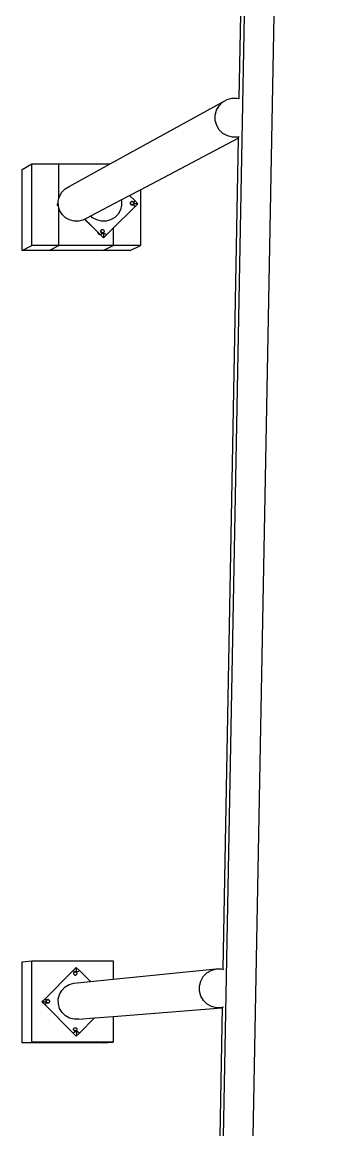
# Model space of a CAD drawing. Header units: inches. Extents: x -614 to 848, y -1045 to 1103.
# Drawn here: x 425.8 to 498.4, y 7.9 to 281.6 of the extents above; entities that cross this region are included whole.
import ezdxf

# ---------------------------------------------------------------- set-up
doc = ezdxf.new("R2010")
doc.units = ezdxf.units.IN
doc.header["$MEASUREMENT"] = 0

msp = doc.modelspace()

# ---------------------------------------------------------------- linework, layer by layer
for p, q in [((460.44086, -811.49995), (494.25119, 1015.55191)), ((474.61717, -431.30695), (498.36482, 832.66782)), ((483.17941, 470.75521), (479.33826, 262.73238)), ((476.4087, 262.48046), (477.6356, 262.82561)), ((477.6356, 262.82561), (478.91002, 262.84145)), ((478.91002, 262.84145), (479.33826, 262.73238)), ((447.51389, 246.56068), (476.4087, 262.48046)), ((473.79949, 259.80558), (474.42299, 260.91718)), ((474.42299, 260.91718), (475.31294, 261.82953)), ((475.31294, 261.82953), (476.4087, 262.48046)), ((479.33826, 262.73238), (479.43537, 262.70765)), ((473.48495, 258.57049), (473.79949, 259.80558)), ((473.50079, 257.29607), (473.48495, 258.57049)), ((473.84593, 256.06917), (473.50079, 257.29607)), ((474.49686, 254.97341), (473.84593, 256.06917)), ((475.40921, 254.08345), (474.49686, 254.97341)), ((454.99992, 240.1742), (479.15717, 252.92573)), ((479.15717, 252.92573), (475.36452, 47.52969)), ((476.52081, 253.45996), (475.40921, 254.08345)), ((477.75591, 253.14542), (476.52081, 253.45996)), ((479.03033, 253.16126), (477.75591, 253.14542)), ((479.43537, 253.2752), (479.03033, 253.16126)), ((479.16095, 253.13023), (479.15717, 252.92573)), ((425.7605, 245.18659), (428.14658, 246.56068)), ((428.14658, 226.42067), (428.14658, 246.56068)), ((428.14658, 246.56068), (434.85991, 246.56068)), ((434.85991, 246.56068), (447.51389, 246.56068)), ((434.85991, 238.01574), (434.85991, 246.56068)), ((437.3849, 240.98005), (447.51389, 246.56068)), ((425.7605, 225.15882), (425.7605, 245.18659)), ((436.3789, 240.38244), (437.3849, 240.98005)), ((434.85991, 238.01574), (434.98942, 238.52427)), ((434.98942, 238.52427), (435.56185, 239.54482)), ((435.56185, 239.54482), (436.3789, 240.38244)), ((450.26276, 237.67366), (452.31503, 238.75696)), ((452.31503, 238.75696), (454.99992, 240.1742)), ((452.31503, 238.75696), (453.59854, 237.47346)), ((454.99992, 240.1742), (454.99992, 226.42067)), ((434.45562, 236.59901), (434.44136, 236.49068)), ((434.44136, 236.49068), (434.45562, 236.38234)), ((434.49743, 236.69995), (434.45562, 236.59901)), ((434.45562, 236.38234), (434.49743, 236.2814)), ((434.56395, 236.78664), (434.49743, 236.69995)), ((434.49743, 236.2814), (434.56395, 236.19471)), ((434.65064, 236.85316), (434.56395, 236.78664)), ((434.56395, 236.19471), (434.65064, 236.12819)), ((434.70703, 236.87652), (434.65064, 236.85316)), ((434.65064, 236.12819), (434.75158, 236.08638)), ((434.70064, 237.39035), (434.85991, 238.01574)), ((434.71519, 236.22032), (434.70064, 237.39035)), ((434.85991, 235.70584), (434.71519, 236.22032)), ((434.75158, 236.08638), (434.75291, 236.0862)), ((434.85991, 226.42067), (434.85991, 235.70584)), ((435.03206, 235.09392), (434.85991, 235.70584)), ((442.74521, 233.70548), (450.26276, 237.67366)), ((453.59854, 235.97976), (448.28659, 230.66781)), ((450.32593, 236.33077), (450.03715, 235.19685)), ((450.26276, 237.67366), (450.31139, 237.5008)), ((450.31139, 237.5008), (450.32593, 236.33077)), ((452.51118, 236.94644), (452.49689, 236.83794)), ((452.49689, 236.83794), (452.51118, 236.72945)), ((452.55305, 237.04754), (452.51118, 236.94644)), ((452.51118, 236.83794), (452.52497, 236.94274)), ((452.52497, 236.73315), (452.51118, 236.83794)), ((452.51118, 236.72945), (452.55305, 236.62835)), ((452.52497, 236.94274), (452.56542, 237.0404)), ((452.56542, 236.63549), (452.52497, 236.73315)), ((452.54645, 236.85641), (452.56025, 236.96121)), ((452.56025, 236.7516), (452.54645, 236.85641)), ((452.61967, 237.13435), (452.55305, 237.04754)), ((452.55305, 236.62835), (452.6109, 236.55296)), ((452.56025, 236.96121), (452.60071, 237.05888)), ((452.60071, 236.65394), (452.56025, 236.7516)), ((452.56542, 237.0404), (452.62977, 237.12425)), ((452.621, 236.56306), (452.56542, 236.63549)), ((452.60071, 237.05888), (452.64171, 237.11231)), ((452.64897, 236.59103), (452.60071, 236.65394)), ((452.69639, 237.21107), (452.60957, 237.14445)), ((452.60957, 237.14445), (452.62977, 237.12425)), ((452.6109, 236.55296), (452.60957, 236.55163)), ((452.60957, 236.55163), (452.61529, 236.54725)), ((452.621, 236.56306), (452.6109, 236.55296)), ((452.6109, 236.55296), (452.61529, 236.54725)), ((452.61529, 236.54725), (452.69639, 236.48501)), ((452.61529, 236.54725), (452.61967, 236.54153)), ((452.61967, 236.54153), (452.70649, 236.47491)), ((452.64897, 236.59103), (452.621, 236.56306)), ((452.62977, 236.55163), (452.621, 236.56306)), ((452.62977, 237.12425), (452.71363, 237.1886)), ((452.62977, 237.12425), (452.64171, 237.11231)), ((452.71363, 236.48728), (452.62977, 236.55163)), ((452.64171, 237.11231), (452.66506, 237.14274)), ((452.66506, 236.57007), (452.64897, 236.59103)), ((452.66506, 237.14274), (452.73796, 237.19868)), ((452.74892, 236.50572), (452.66506, 236.57007)), ((452.79749, 237.25295), (452.69639, 237.21107)), ((452.69639, 236.48501), (452.79749, 236.44314)), ((452.70649, 236.47491), (452.80759, 236.43304)), ((452.71363, 237.1886), (452.74892, 237.20709)), ((452.71363, 237.1886), (452.73796, 237.19868)), ((452.81129, 236.44683), (452.71363, 236.48728)), ((452.73796, 237.19868), (452.74892, 237.20709)), ((452.74892, 237.20709), (452.84659, 237.24755)), ((452.84659, 236.46527), (452.74892, 236.50572)), ((452.90598, 237.26723), (452.79749, 237.25295)), ((452.79749, 236.44314), (452.90598, 236.42885)), ((452.80759, 236.43304), (452.91608, 236.41875)), ((452.91608, 236.43304), (452.81129, 236.44683)), ((452.84659, 237.24755), (452.95105, 237.2613)), ((452.95139, 236.45147), (452.84659, 236.46527)), ((452.95105, 237.2613), (452.90598, 237.26723)), ((452.90598, 236.42885), (452.91608, 236.43018)), ((452.91608, 236.43304), (452.91608, 236.45612)), ((453.02088, 236.44683), (452.91608, 236.43304)), ((452.91608, 236.43018), (453.01448, 236.44314)), ((452.91608, 236.43018), (452.91608, 236.43304)), ((452.91608, 236.41875), (453.02458, 236.43304)), ((452.91608, 236.41875), (452.91608, 236.43018)), ((452.95105, 237.2613), (453.0562, 237.24755)), ((453.0562, 236.46527), (452.95139, 236.45147)), ((453.01448, 236.44314), (453.02088, 236.44683)), ((453.11558, 236.48501), (453.02088, 236.44683)), ((453.02458, 236.43304), (453.12568, 236.47491)), ((453.0562, 237.24755), (453.15386, 237.20709)), ((453.12931, 236.49555), (453.0562, 236.46527)), ((453.11854, 236.48728), (453.11558, 236.48501)), ((453.11854, 236.48728), (453.15386, 236.50572)), ((453.11854, 236.48728), (453.12931, 236.49555)), ((453.12568, 236.47491), (453.21249, 236.54153)), ((453.15386, 236.50572), (453.12931, 236.49555)), ((453.15386, 237.20709), (453.23773, 237.14274)), ((453.23773, 236.57007), (453.15386, 236.50572)), ((453.21249, 236.54153), (453.22963, 236.56386)), ((453.23773, 237.14274), (453.30208, 237.05888)), ((453.29924, 236.65024), (453.23773, 236.57007)), ((453.30208, 236.65394), (453.29924, 236.65024)), ((453.29924, 236.65024), (453.32517, 236.45324)), ((453.30208, 237.05888), (453.32582, 237.00155)), ((453.34253, 236.7516), (453.30208, 236.65394)), ((453.32517, 236.45324), (453.43069, 236.1985)), ((453.43069, 237.25471), (453.32582, 237.00155)), ((453.32582, 237.00155), (453.34253, 236.96121)), ((454.34539, 236.72661), (453.33218, 236.72661)), ((453.34253, 236.96121), (453.35633, 236.85641)), ((453.35633, 236.85641), (453.34253, 236.7516)), ((453.59854, 237.47346), (453.43069, 237.25471)), ((453.43069, 236.1985), (453.59854, 235.97976)), ((453.59854, 237.47346), (454.34539, 236.72661)), ((454.34539, 236.72661), (453.59854, 235.97976)), ((435.62967, 234.08791), (435.03206, 235.09392)), ((436.46729, 233.27086), (435.62967, 234.08791)), ((437.48783, 232.69844), (436.46729, 233.27086)), ((438.62176, 232.40966), (437.48783, 232.69844)), ((440.91819, 232.74107), (439.79179, 232.4242)), ((440.91819, 232.74107), (441.21045, 232.89535)), ((441.21045, 232.89535), (441.22713, 232.90415)), ((444.51449, 229.59131), (441.21045, 232.89535)), ((441.22713, 232.90415), (442.74521, 233.70548)), ((445.12818, 229.0031), (441.22713, 232.90415)), ((443.19077, 233.27086), (442.74521, 233.70548)), ((444.21131, 232.69844), (443.19077, 233.27086)), ((445.34524, 232.40966), (444.21131, 232.69844)), ((447.64167, 232.74107), (446.51527, 232.4242)), ((448.64767, 233.33868), (447.64167, 232.74107)), ((449.46473, 234.1763), (448.64767, 233.33868)), ((450.03715, 235.19685), (449.46473, 234.1763)), ((439.79179, 232.4242), (438.62176, 232.40966)), ((445.19736, 230.02295), (445.18308, 229.91445)), ((445.23924, 230.12405), (445.19736, 230.02295)), ((445.19736, 229.91445), (445.21116, 230.01925)), ((445.21116, 230.01925), (445.25161, 230.11691)), ((445.23207, 229.93238), (445.24587, 230.03718)), ((445.30585, 230.21086), (445.23924, 230.12405)), ((445.24587, 230.03718), (445.28632, 230.13485)), ((445.25161, 230.11691), (445.31595, 230.20076)), ((445.28632, 230.13485), (445.35067, 230.21871)), ((445.31595, 230.20076), (445.39981, 230.26511)), ((446.51527, 232.4242), (445.34524, 232.40966)), ((445.35067, 230.21871), (445.42443, 230.27531)), ((445.39981, 230.26511), (445.43454, 230.28306)), ((445.39981, 230.26511), (445.42443, 230.27531)), ((445.42443, 230.27531), (445.43454, 230.28306)), ((445.43454, 230.28306), (445.5322, 230.32352)), ((445.5322, 230.32352), (445.63701, 230.33731)), ((445.63701, 230.33731), (445.74181, 230.32352)), ((445.74181, 230.32352), (445.83947, 230.28306)), ((445.83947, 230.28306), (445.92334, 230.21871)), ((445.92334, 230.21871), (445.98769, 230.13485)), ((445.98769, 230.13485), (446.02815, 230.03718)), ((446.02815, 230.03718), (446.04194, 229.93238)), ((448.28659, 230.66781), (446.62188, 229.0031)), ((448.28659, 230.66781), (448.28659, 226.42067)), ((444.51449, 229.59131), (444.51136, 229.56755)), ((444.52562, 229.45922), (444.51136, 229.56755)), ((444.95368, 229.15212), (444.51449, 229.59131)), ((444.52562, 229.45922), (444.56744, 229.35827)), ((444.56744, 229.35827), (444.63396, 229.27158)), ((444.63396, 229.27158), (444.72064, 229.20507)), ((444.72064, 229.20507), (444.82159, 229.16325)), ((444.82159, 229.16325), (444.92992, 229.14899)), ((444.92992, 229.14899), (444.95368, 229.15212)), ((445.11136, 228.99444), (444.95368, 229.15212)), ((445.11136, 228.99444), (445.12818, 229.0031)), ((445.85818, 228.24762), (445.11136, 228.99444)), ((445.34692, 229.17095), (445.12818, 229.0031)), ((445.87503, 228.25625), (445.12818, 229.0031)), ((445.18308, 229.91445), (445.19736, 229.80596)), ((445.21116, 229.80966), (445.19736, 229.91445)), ((445.19736, 229.80596), (445.23924, 229.70486)), ((445.25161, 229.712), (445.21116, 229.80966)), ((445.24587, 229.82757), (445.23207, 229.93238)), ((445.23924, 229.70486), (445.30585, 229.61804)), ((445.28632, 229.72991), (445.24587, 229.82757)), ((445.31595, 229.62814), (445.25161, 229.712)), ((445.35067, 229.64604), (445.28632, 229.72991)), ((445.30585, 229.61804), (445.39267, 229.55142)), ((445.39981, 229.56379), (445.31595, 229.62814)), ((445.60166, 229.27646), (445.34692, 229.17095)), ((445.43454, 229.58169), (445.35067, 229.64604)), ((445.39267, 229.55142), (445.49377, 229.50955)), ((445.49747, 229.52334), (445.39981, 229.56379)), ((445.5322, 229.54124), (445.43454, 229.58169)), ((445.49377, 229.50955), (445.60227, 229.49526)), ((445.60227, 229.50955), (445.49747, 229.52334)), ((445.63701, 229.52744), (445.5322, 229.54124)), ((445.87503, 229.31245), (445.60166, 229.27646)), ((445.60227, 229.50955), (445.60227, 229.53201)), ((445.70706, 229.52334), (445.60227, 229.50955)), ((445.60227, 229.49526), (445.71076, 229.50955)), ((445.60227, 229.49526), (445.60227, 229.50955)), ((445.74181, 229.54124), (445.63701, 229.52744)), ((445.80472, 229.56379), (445.70706, 229.52334)), ((445.71076, 229.50955), (445.81186, 229.55142)), ((445.81463, 229.5714), (445.74181, 229.54124)), ((445.80472, 229.56379), (445.83947, 229.58169)), ((445.81463, 229.5714), (445.80472, 229.56379)), ((445.81186, 229.55142), (445.89868, 229.61804)), ((445.83947, 229.58169), (445.81463, 229.5714)), ((445.91562, 229.64012), (445.83947, 229.58169)), ((445.85818, 228.24762), (445.87503, 228.25625)), ((446.14839, 229.27646), (445.87503, 229.31245)), ((446.62188, 229.0031), (445.87503, 228.25625)), ((445.89868, 229.61804), (445.91562, 229.64012)), ((445.89868, 229.61804), (445.89868, 228.25625)), ((445.92334, 229.64604), (445.91562, 229.64012)), ((445.98769, 229.72991), (445.92334, 229.64604)), ((446.02815, 229.82757), (445.98769, 229.72991)), ((446.04194, 229.93238), (446.02815, 229.82757)), ((446.40313, 229.17095), (446.14839, 229.27646)), ((446.62188, 229.0031), (446.40313, 229.17095)), ((425.7605, 225.15882), (428.14658, 226.42067)), ((432.43642, 225.15882), (425.7605, 225.15882)), ((434.85991, 226.42067), (428.14658, 226.42067)), ((432.43642, 225.15882), (434.85991, 226.42067)), ((445.78827, 225.15882), (432.43642, 225.15882)), ((448.28659, 226.42067), (434.85991, 226.42067)), ((445.78827, 225.15882), (448.28659, 226.42067)), ((452.46419, 225.15882), (445.78827, 225.15882)), ((454.99992, 226.42067), (448.28659, 226.42067)), ((452.46419, 225.15882), (454.99992, 226.42067)), ((425.7605, 49.35951), (428.14658, 49.63614)), ((425.7605, 29.33174), (425.7605, 49.35951)), ((428.14658, 49.63614), (448.28659, 49.63614)), ((428.14658, 29.49613), (428.14658, 49.63614)), ((448.28659, 49.63614), (448.28659, 45.05731)), ((431.41173, 40.24981), (438.38813, 47.22621)), ((431.42803, 40.25133), (438.39649, 47.21979)), ((438.38813, 47.22621), (439.13495, 47.97303)), ((438.38813, 47.22621), (438.4047, 47.228)), ((438.38813, 47.22621), (438.39649, 47.21979)), ((438.39649, 47.21979), (438.4047, 47.228)), ((438.4047, 47.228), (439.14234, 47.96564)), ((438.4047, 47.228), (438.62344, 47.06015)), ((438.47388, 46.62223), (438.45959, 46.51373)), ((438.48398, 46.61213), (438.46969, 46.50363)), ((438.51576, 46.72333), (438.47388, 46.62223)), ((438.52586, 46.71323), (438.48398, 46.61213)), ((438.48398, 46.50363), (438.49778, 46.60843)), ((438.49778, 46.60843), (438.53823, 46.70609)), ((438.58237, 46.81015), (438.51576, 46.72333)), ((438.51816, 46.50726), (438.53196, 46.61207)), ((438.59247, 46.80005), (438.52586, 46.71323)), ((438.53196, 46.61207), (438.57241, 46.70973)), ((438.53823, 46.70609), (438.60257, 46.78995)), ((438.57241, 46.70973), (438.62034, 46.77218)), ((438.66919, 46.87676), (438.58237, 46.81015)), ((438.60257, 46.78995), (438.68643, 46.85429)), ((438.60257, 46.78995), (438.62034, 46.77218)), ((438.62034, 46.77218), (438.63677, 46.79359)), ((438.62344, 47.06015), (438.87818, 46.95463)), ((438.63677, 46.79359), (438.72063, 46.85795)), ((438.77029, 46.91864), (438.66919, 46.87676)), ((438.68643, 46.85429), (438.78409, 46.89474)), ((438.72063, 46.85795), (438.81829, 46.8984)), ((438.87878, 46.93292), (438.77029, 46.91864)), ((438.78409, 46.89474), (438.81829, 46.8984)), ((438.81829, 46.8984), (438.88888, 46.90854)), ((438.87818, 46.95463), (439.15155, 46.91864)), ((438.98728, 46.91864), (438.87878, 46.93292)), ((438.88888, 46.90854), (438.8921, 46.90812)), ((438.8921, 46.90812), (438.9231, 46.9122)), ((438.9231, 46.9122), (439.02791, 46.8984)), ((439.08838, 46.87676), (438.98728, 46.91864)), ((439.02791, 46.8984), (439.09804, 46.86935)), ((439.09804, 46.86935), (439.08838, 46.87676)), ((439.09804, 46.86935), (439.12557, 46.85795)), ((439.12557, 46.85795), (439.20943, 46.79359)), ((439.13495, 47.97303), (439.15155, 47.97485)), ((439.13495, 47.97303), (439.14234, 47.96564)), ((439.14234, 47.96564), (439.15155, 47.97485)), ((439.15155, 47.97485), (439.8984, 47.228)), ((439.15155, 47.97485), (439.15155, 46.9243)), ((439.15155, 46.91864), (439.42491, 46.95463)), ((439.20943, 46.79359), (439.27379, 46.70973)), ((439.27379, 46.70973), (439.31424, 46.61207)), ((439.31424, 46.61207), (439.32804, 46.50726)), ((439.42491, 46.95463), (439.67965, 47.06015)), ((439.67965, 47.06015), (439.8984, 47.228)), ((439.8984, 47.228), (442.63693, 44.48946)), ((448.28659, 45.05731), (473.71232, 47.61285)), ((470.52609, 45.72011), (471.40874, 46.62496)), ((471.40874, 46.62496), (472.4955, 47.27054)), ((472.4955, 47.27054), (473.71232, 47.61285)), ((473.71232, 47.61285), (474.97627, 47.62856)), ((474.97627, 47.62856), (475.36452, 47.52969)), ((475.36452, 47.52969), (475.49731, 47.49587)), ((437.3849, 43.75793), (438.5113, 44.0748)), ((438.45959, 46.51373), (438.47388, 46.40524)), ((438.46969, 46.50363), (438.48398, 46.39514)), ((438.47388, 46.40524), (438.51576, 46.30414)), ((438.49778, 46.39884), (438.48398, 46.50363)), ((438.48398, 46.39514), (438.52586, 46.29404)), ((438.53823, 46.30118), (438.49778, 46.39884)), ((438.5113, 44.0748), (442.63693, 44.48946)), ((438.51576, 46.30414), (438.58237, 46.21732)), ((438.53196, 46.40245), (438.51816, 46.50726)), ((438.52586, 46.29404), (438.5837, 46.21865)), ((438.57241, 46.30479), (438.53196, 46.40245)), ((438.5938, 46.22875), (438.53823, 46.30118)), ((438.61471, 46.24966), (438.57241, 46.30479)), ((438.5938, 46.22875), (438.58237, 46.21732)), ((438.5837, 46.21865), (438.58809, 46.21294)), ((438.58809, 46.21294), (438.59247, 46.20722)), ((438.59247, 46.20722), (438.67929, 46.14061)), ((438.5938, 46.22875), (438.61471, 46.24966)), ((438.60257, 46.21732), (438.5938, 46.22875)), ((438.68643, 46.15298), (438.60257, 46.21732)), ((438.63677, 46.22093), (438.61471, 46.24966)), ((438.72063, 46.15657), (438.63677, 46.22093)), ((438.67929, 46.14061), (438.78039, 46.09873)), ((438.78409, 46.11252), (438.68643, 46.15298)), ((438.81829, 46.11612), (438.72063, 46.15657)), ((438.78039, 46.09873), (438.88888, 46.08444)), ((438.88888, 46.09873), (438.78409, 46.11252)), ((438.91964, 46.10278), (438.81829, 46.11612)), ((438.88888, 46.09873), (438.88888, 46.10683)), ((438.91964, 46.10278), (438.88888, 46.09873)), ((438.88888, 46.08444), (438.99738, 46.09873)), ((438.88888, 46.09587), (438.88888, 46.09873)), ((438.88888, 46.08444), (438.88888, 46.09587)), ((438.91964, 46.10278), (438.9231, 46.10232)), ((439.02791, 46.11612), (438.9231, 46.10232)), ((438.99738, 46.09873), (439.09848, 46.14061)), ((439.12557, 46.15657), (439.02791, 46.11612)), ((439.09848, 46.14061), (439.11192, 46.15092)), ((439.20943, 46.22093), (439.12557, 46.15657)), ((439.27379, 46.30479), (439.20943, 46.22093)), ((439.31424, 46.40245), (439.27379, 46.30479)), ((439.32804, 46.50726), (439.31424, 46.40245)), ((442.63693, 44.48946), (448.28659, 45.05731)), ((469.59576, 43.39269), (469.90772, 44.61764)), ((469.90772, 44.61764), (470.52609, 45.72011)), ((434.70064, 40.16823), (434.98942, 41.30215)), ((434.98942, 41.30215), (435.56185, 42.3227)), ((435.56185, 42.3227), (436.3789, 43.16032)), ((436.3789, 43.16032), (437.3849, 43.75793)), ((469.61147, 42.12873), (469.59576, 43.39269)), ((469.95378, 40.91191), (469.61147, 42.12873)), ((430.66491, 39.50299), (431.41173, 40.24981)), ((430.66491, 39.50299), (430.68118, 39.50448)), ((431.41173, 38.75617), (430.66491, 39.50299)), ((430.68118, 39.50448), (431.41815, 40.24145)), ((431.42803, 38.75763), (430.68118, 39.50448)), ((430.68118, 39.50448), (431.69449, 39.50448)), ((431.41173, 40.24981), (431.42803, 40.25133)), ((431.41815, 40.24145), (431.41173, 40.24981)), ((431.41173, 38.75617), (431.42803, 38.75763)), ((438.38813, 31.77977), (431.41173, 38.75617)), ((431.41815, 40.24145), (431.42803, 40.25133)), ((431.59588, 40.03259), (431.42803, 40.25133)), ((431.42803, 38.75763), (431.59588, 38.97638)), ((438.4047, 31.78097), (431.42803, 38.75763)), ((431.7014, 39.77785), (431.59588, 40.03259)), ((431.59588, 38.97638), (431.7014, 39.23112)), ((431.6876, 39.73811), (431.67332, 39.62962)), ((431.67332, 39.62962), (431.6876, 39.52112)), ((431.68712, 39.62592), (431.7014, 39.73441)), ((431.7014, 39.52482), (431.68712, 39.62592)), ((431.72948, 39.83921), (431.6876, 39.73811)), ((431.6876, 39.52112), (431.69449, 39.50448)), ((431.69449, 39.50448), (431.70676, 39.50448)), ((431.69449, 39.50448), (431.72948, 39.42002)), ((431.70574, 39.74489), (431.7014, 39.77785)), ((431.70574, 39.74489), (431.7014, 39.73441)), ((431.7014, 39.52482), (431.7014, 39.51743)), ((431.7014, 39.52482), (431.73074, 39.45398)), ((431.7014, 39.51743), (431.73, 39.44837)), ((431.7014, 39.23112), (431.73, 39.44837)), ((431.74328, 39.83551), (431.70574, 39.74489)), ((431.70705, 39.73493), (431.70574, 39.74489)), ((431.70676, 39.50448), (431.70982, 39.50448)), ((431.70982, 39.50448), (431.73173, 39.50448)), ((431.72052, 39.63264), (431.73506, 39.73751)), ((431.73506, 39.5279), (431.72052, 39.63264)), ((431.7961, 39.92603), (431.72948, 39.83921)), ((431.72948, 39.42002), (431.78733, 39.34463)), ((431.73, 39.44837), (431.73074, 39.45398)), ((431.73, 39.44837), (431.74328, 39.41632)), ((431.73074, 39.45398), (431.73739, 39.50448)), ((431.74185, 39.42716), (431.73074, 39.45398)), ((431.73506, 39.73751), (431.77551, 39.83518)), ((431.77551, 39.43024), (431.73506, 39.5279)), ((431.73739, 39.50448), (431.73506, 39.5279)), ((431.79743, 39.35473), (431.74185, 39.42716)), ((431.74328, 39.83551), (431.8062, 39.91593)), ((431.74328, 39.41632), (431.80989, 39.32951)), ((431.77551, 39.83518), (431.82389, 39.89823)), ((431.81781, 39.37511), (431.77551, 39.43024)), ((431.78733, 39.34463), (431.79171, 39.33892)), ((431.79171, 39.33892), (431.7961, 39.3332)), ((431.7961, 39.3332), (431.88291, 39.26659)), ((431.79743, 39.35473), (431.81781, 39.37511)), ((431.8062, 39.3433), (431.79743, 39.35473)), ((431.8062, 39.91593), (431.89006, 39.98028)), ((431.80989, 39.92233), (431.8062, 39.91593)), ((431.8062, 39.91593), (431.82389, 39.89823)), ((431.89006, 39.27896), (431.8062, 39.3433)), ((431.89671, 39.98895), (431.80989, 39.92233)), ((431.80989, 39.32951), (431.89671, 39.26289)), ((431.83986, 39.34637), (431.81781, 39.37511)), ((431.82389, 39.89823), (431.83986, 39.91904)), ((431.83986, 39.91904), (431.92373, 39.98339)), ((431.92373, 39.28202), (431.83986, 39.34637)), ((431.88291, 39.26659), (431.98402, 39.22471)), ((431.89006, 39.98028), (431.98771, 40.02073)), ((431.98771, 39.23851), (431.89006, 39.27896)), ((431.99781, 40.03083), (431.89671, 39.98895)), ((431.99781, 39.22101), (431.89671, 39.26289)), ((431.92373, 39.98339), (432.02139, 40.02385)), ((432.02139, 39.24157), (431.92373, 39.28202)), ((431.98402, 39.22471), (431.99116, 39.22377)), ((431.98771, 40.02073), (432.09251, 40.03452)), ((432.09251, 39.22471), (431.98771, 39.23851)), ((431.99116, 39.22377), (432.09251, 39.21043)), ((432.10631, 40.04511), (431.99781, 40.03083)), ((431.99781, 39.22101), (432.10631, 39.20673)), ((432.02139, 40.02385), (432.0975, 40.03387)), ((432.12097, 39.22846), (432.02139, 39.24157)), ((432.09251, 40.03452), (432.1262, 40.03764)), ((432.09251, 40.03452), (432.0975, 40.03387)), ((432.09251, 39.22471), (432.09251, 39.2322)), ((432.12097, 39.22846), (432.09251, 39.22471)), ((432.09251, 39.22471), (432.1262, 39.22777)), ((432.09251, 39.22186), (432.09251, 39.22471)), ((432.09251, 39.21043), (432.201, 39.22471)), ((432.09251, 39.21043), (432.09251, 39.22186)), ((432.0975, 40.03387), (432.1262, 40.03764)), ((432.2148, 40.03083), (432.10631, 40.04511)), ((432.10631, 39.20673), (432.2148, 39.22101)), ((432.1262, 39.22777), (432.12097, 39.22846)), ((432.1262, 40.03764), (432.231, 40.02385)), ((432.231, 39.24157), (432.1262, 39.22777)), ((432.201, 39.22471), (432.3021, 39.26659)), ((432.231, 40.02385), (432.2148, 40.03083)), ((432.2148, 39.22101), (432.3159, 39.26289)), ((432.3159, 39.98895), (432.231, 40.02385)), ((432.32866, 39.28202), (432.231, 39.24157)), ((432.3021, 39.26659), (432.31465, 39.27622)), ((432.3159, 39.98895), (432.32866, 39.98339)), ((432.3159, 39.26289), (432.40272, 39.32951)), ((432.32866, 39.98339), (432.41253, 39.91904)), ((432.41253, 39.34637), (432.32866, 39.28202)), ((432.41253, 39.91904), (432.47688, 39.83518)), ((432.47688, 39.43024), (432.41253, 39.34637)), ((432.47688, 39.83518), (432.51734, 39.73751)), ((432.51734, 39.5279), (432.47688, 39.43024)), ((432.51734, 39.73751), (432.53113, 39.63271)), ((432.53113, 39.63271), (432.51734, 39.5279)), ((434.71519, 38.9982), (434.70064, 40.16823)), ((435.03206, 37.8718), (434.71519, 38.9982)), ((470.59936, 39.82515), (469.95378, 40.91191)), ((471.50422, 38.94251), (470.59936, 39.82515)), ((472.60669, 38.32414), (471.50422, 38.94251)), ((473.83164, 38.01218), (472.60669, 38.32414)), ((435.62967, 36.86579), (435.03206, 37.8718)), ((436.46729, 36.04874), (435.62967, 36.86579)), ((437.48783, 35.47632), (436.46729, 36.04874)), ((443.62644, 35.50901), (448.28659, 35.88202)), ((448.28659, 35.88202), (475.09559, 38.02789)), ((448.28659, 35.88202), (448.28659, 29.49613)), ((475.18956, 38.05432), (471.45701, -164.08614)), ((475.09559, 38.02789), (473.83164, 38.01218)), ((475.18956, 38.05432), (475.09559, 38.02789)), ((475.49731, 38.1409), (475.18956, 38.05432)), ((438.62176, 35.18754), (437.48783, 35.47632)), ((438.51576, 32.90192), (438.47388, 32.80082)), ((438.48768, 32.79713), (438.52813, 32.89478)), ((438.58237, 32.98874), (438.51576, 32.90192)), ((438.52186, 32.79968), (438.56231, 32.89735)), ((438.52813, 32.89478), (438.59247, 32.97864)), ((438.56231, 32.89735), (438.62667, 32.98121)), ((438.59247, 32.97864), (438.67633, 33.04299)), ((439.79179, 35.20208), (438.62176, 35.18754)), ((438.62667, 32.98121), (438.71053, 33.04556)), ((438.67633, 33.04299), (438.77399, 33.08344)), ((438.71053, 33.04556), (438.80819, 33.08602)), ((438.77399, 33.08344), (438.87878, 33.09724)), ((438.80819, 33.08602), (438.88609, 33.09627)), ((438.87878, 33.09724), (438.913, 33.09982)), ((438.87878, 33.09724), (438.88609, 33.09627)), ((438.88609, 33.09627), (438.913, 33.09982)), ((438.913, 33.09982), (439.01781, 33.08602)), ((439.01781, 33.08602), (439.11547, 33.04556)), ((439.11547, 33.04556), (439.19933, 32.98121)), ((439.19933, 32.98121), (439.26369, 32.89735)), ((439.26369, 32.89735), (439.30414, 32.79968)), ((439.79179, 35.20208), (443.62644, 35.50901)), ((443.62644, 35.50901), (439.8984, 31.78097)), ((438.38813, 31.77977), (438.4047, 31.78097)), ((439.13495, 31.03295), (438.38813, 31.77977)), ((438.62344, 31.94882), (438.4047, 31.78097)), ((439.15155, 31.03412), (438.4047, 31.78097)), ((438.47388, 32.80082), (438.45959, 32.69233)), ((438.45959, 32.69233), (438.47388, 32.58384)), ((438.47388, 32.69233), (438.48768, 32.79713)), ((438.48768, 32.58753), (438.47388, 32.69233)), ((438.47388, 32.58384), (438.51576, 32.48273)), ((438.52813, 32.48988), (438.48768, 32.58753)), ((438.50806, 32.69488), (438.52186, 32.79968)), ((438.52186, 32.59007), (438.50806, 32.69488)), ((438.51576, 32.48273), (438.58237, 32.39592)), ((438.56231, 32.49241), (438.52186, 32.59007)), ((438.59247, 32.40602), (438.52813, 32.48988)), ((438.62667, 32.40854), (438.56231, 32.49241)), ((438.58237, 32.39592), (438.66919, 32.3293)), ((438.67633, 32.34167), (438.59247, 32.40602)), ((438.87818, 32.05434), (438.62344, 31.94882)), ((438.71053, 32.34419), (438.62667, 32.40854)), ((438.66919, 32.3293), (438.77029, 32.28742)), ((438.77399, 32.30122), (438.67633, 32.34167)), ((438.80819, 32.30374), (438.71053, 32.34419)), ((438.77029, 32.28742), (438.87878, 32.27314)), ((438.87878, 32.28742), (438.77399, 32.30122)), ((438.90545, 32.29093), (438.80819, 32.30374)), ((439.15155, 32.09033), (438.87818, 32.05434)), ((438.87878, 32.28742), (438.87878, 32.29444)), ((438.90545, 32.29093), (438.87878, 32.28742)), ((438.87878, 32.28742), (438.913, 32.28994)), ((438.87878, 32.27314), (438.98728, 32.28742)), ((438.87878, 32.27314), (438.87878, 32.28742)), ((438.913, 32.28994), (438.90545, 32.29093)), ((439.01781, 32.30374), (438.913, 32.28994)), ((438.98728, 32.28742), (439.08838, 32.3293)), ((439.09877, 32.33728), (439.01781, 32.30374)), ((439.08838, 32.3293), (439.09877, 32.33728)), ((439.11547, 32.34419), (439.09877, 32.33728)), ((439.19933, 32.40854), (439.11547, 32.34419)), ((439.13495, 31.03295), (439.15155, 31.03412)), ((439.42491, 32.05434), (439.15155, 32.09033)), ((439.8984, 31.78097), (439.15155, 31.03412)), ((439.1752, 32.39002), (439.1752, 31.03412)), ((439.26369, 32.49241), (439.19933, 32.40854)), ((439.30414, 32.59007), (439.26369, 32.49241)), ((439.30414, 32.79968), (439.31794, 32.69488)), ((439.31794, 32.69488), (439.30414, 32.59007)), ((439.67965, 31.94882), (439.42491, 32.05434)), ((439.8984, 31.78097), (439.67965, 31.94882)), ((425.7605, 29.33174), (428.14658, 29.49613)), ((445.78827, 29.33174), (425.7605, 29.33174)), ((448.28659, 29.49613), (428.14658, 29.49613)), ((445.78827, 29.33174), (448.28659, 29.49613))]:
    msp.add_line(p, q)

doc.saveas('drawing.dxf')
